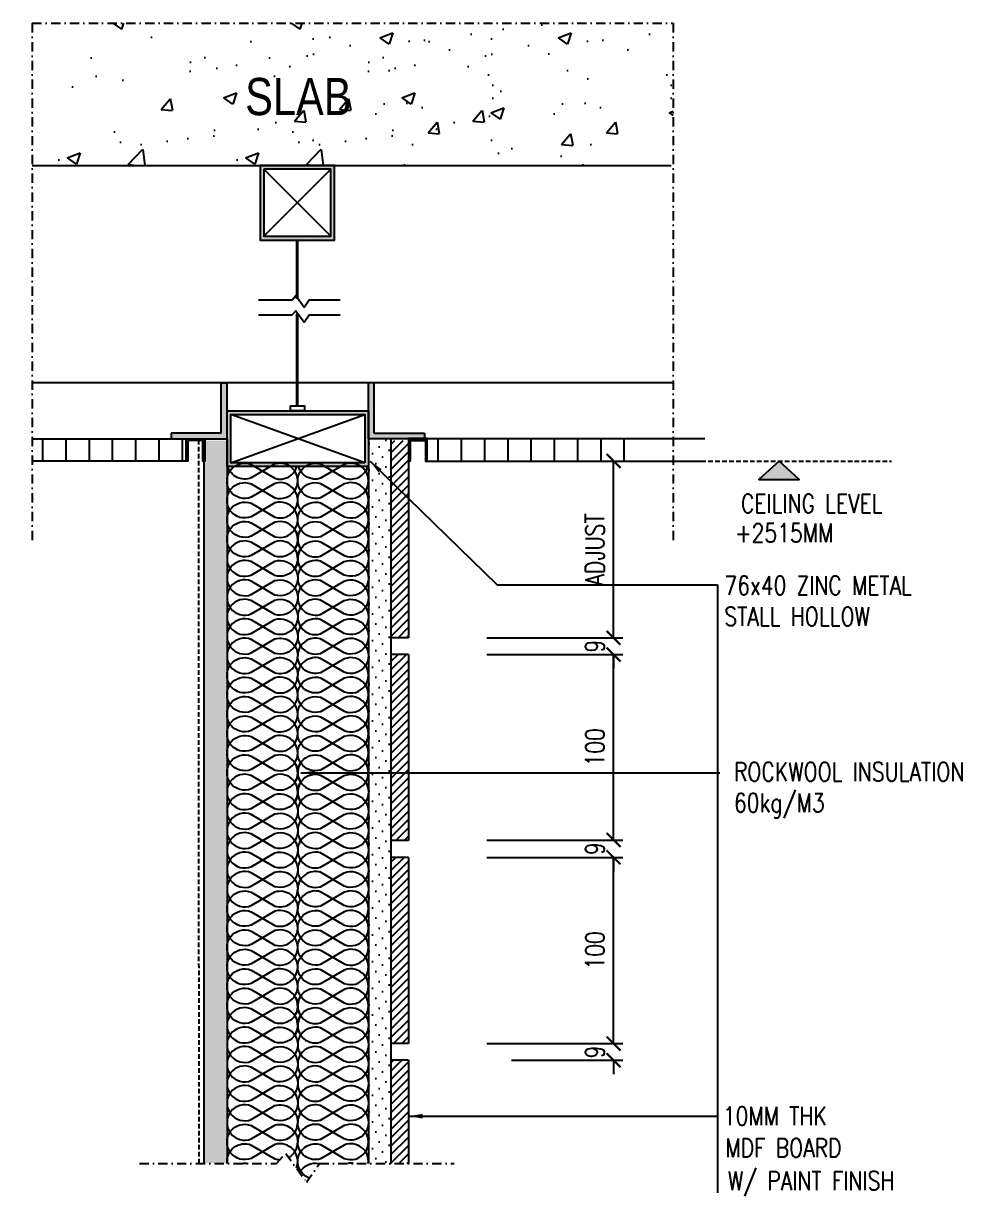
# Model space of a CAD drawing. Header units: millimetres. Extents: x 15742 to 451744, y -68201 to 290383.
# Drawn here: x 16256 to 16761, y 288647 to 289271 of the extents above; entities that cross this region are included whole.
import ezdxf
from ezdxf.enums import TextEntityAlignment as Align

# ---------------------------------------------------------------- set-up
doc = ezdxf.new("R2010")
doc.units = ezdxf.units.MM
doc.header["$LTSCALE"] = 10
doc.header["$MEASUREMENT"] = 0
doc.header["$PDMODE"] = 2
doc.header["$PDSIZE"] = -3
doc.linetypes.add('DASHDOT', pattern=[1, 0.5, -0.25, 0, -0.25])
doc.linetypes.add('HIDDEN', pattern=[0.375, 0.25, -0.125])
doc.layers.get('0').update_dxf_attribs({"linetype": 'CONTINUOUS'})
doc.layers.get('DEFPOINTS').update_dxf_attribs({"linetype": 'CONTINUOUS'})
for name, color, linetype in [('01APP', 1, 'CONTINUOUS'), ('03ABB', 3, 'CONTINUOUS'), ('03AFP', 3, 'CONTINUOUS'), ('03IPP-parttext', 7, 'CONTINUOUS'), ('04APP', 4, 'CONTINUOUS'), ('A-DETL-03', 3, 'CONTINUOUS')]:
    doc.layers.add(name, color=color, linetype=linetype)
doc.styles.add('DIM', font='ROMANS.shx', dxfattribs={"width": 0.8})
doc.styles.add('JDL', font='ARIALUNI.TTF', dxfattribs={"width": 0.8})
doc.dimstyles.new('D-5', dxfattribs={"dimscale": 5, "dimtxt": 2, "dimasz": 1.5, "dimexe": 1, "dimexo": 1, "dimgap": 1, "dimtad": 1, "dimdec": 0, "dimzin": 0, "dimdsep": 46, "dimtxsty": 'DIM', "dimblk": 'ARCHTICK', "dimcen": 0, "dimclrd": 8, "dimclre": 8, "dimclrt": 3, "dimadec": 0, "dimazin": 0, "dimtfac": 0.5, "dimtdec": 0, "dimtix": 1, "dimtofl": 0, "dimtmove": 2, "dimatfit": 3, "dimfxl": 0, "dimtolj": 1, "dimtzin": 0, "dimarcsym": 0})

# ---------------------------------------------------------------- blocks, each defined once
blk = doc.blocks.new('_ARCHTICK')
at = {"color": 0, "linetype": 'ByBlock', "const_width": 0.15}
blk.add_lwpolyline([(-0.5, -0.5), (0.5, 0.5)], dxfattribs=at)
blk = doc.blocks.new('HOLLOW')
at = {"layer": '03AFP'}
h = blk.add_hatch(color=1, dxfattribs=at)
h.paths.add_polyline_path([(0, 40), (0, 0), (40, 0), (40, 40)])
h.paths.add_polyline_path([(38, 38), (38, 2), (2, 2), (2, 38)], flags=16)
for points in [[(0, 40), (0, 0), (40, 0), (40, 40)], [(2, 38), (2, 2), (38, 2), (38, 38)]]:
    blk.add_lwpolyline(points, close=True, dxfattribs=at)
blk = doc.blocks.new('*D43')
at = {"color": 8, "lineweight": -2}
for p, q in [((16505.69, 288823.03), (16578.71, 288823.03)), ((16573.71, 288723.03), (16573.71, 288823.03)), ((16505.69, 288723.03), (16578.71, 288723.03))]:
    blk.add_line(p, q, dxfattribs=at)
at = {"layer": 'DEFPOINTS', "color": 0}
for p in [(16500.69, 288823.03), (16573.71, 288823.03), (16500.69, 288723.03)]:
    blk.add_point(p, dxfattribs=at)
at = {"color": 8, "lineweight": -2, "xscale": 7.5, "yscale": 7.5, "zscale": 7.5}
for p, rotation in [((16573.71, 288823.03), 90), ((16573.71, 288723.03), 270)]:
    blk.add_blockref('_ARCHTICK', p, dxfattribs=dict(at, rotation=rotation))
at = {"color": 3, "insert": (16563.71, 288773.03), "char_height": 10, "attachment_point": 5, "rotation": 90, "style": 'DIM'}
blk.add_mtext('\\A1;100', dxfattribs=at)
blk = doc.blocks.new('*D44')
at = {"color": 8, "lineweight": -2}
for p, q in [((16573.71, 288723.03), (16573.71, 288730.53)), ((16518.81, 288723.03), (16578.71, 288723.03)), ((16518.81, 288714.03), (16578.71, 288714.03)), ((16573.71, 288714.03), (16573.71, 288706.53))]:
    blk.add_line(p, q, dxfattribs=at)
at = {"layer": 'DEFPOINTS', "color": 0}
for p in [(16513.81, 288723.03), (16573.71, 288723.03), (16513.81, 288714.03)]:
    blk.add_point(p, dxfattribs=at)
at = {"color": 8, "lineweight": -2, "xscale": 7.5, "yscale": 7.5, "zscale": 7.5}
for p, rotation in [((16573.71, 288723.03), 270), ((16573.71, 288714.03), 90)]:
    blk.add_blockref('_ARCHTICK', p, dxfattribs=dict(at, rotation=rotation))
at = {"color": 3, "insert": (16563.71, 288718.53), "char_height": 10, "attachment_point": 5, "rotation": 90, "style": 'DIM'}
blk.add_mtext('\\A1;9', dxfattribs=at)
blk = doc.blocks.new('*D45')
at = {"color": 8, "lineweight": -2}
for p, q in [((16505.69, 289036.03), (16578.71, 289036.03)), ((16573.71, 288941.03), (16573.71, 289036.03)), ((16505.69, 288941.03), (16578.71, 288941.03))]:
    blk.add_line(p, q, dxfattribs=at)
at = {"layer": 'DEFPOINTS', "color": 0}
for p in [(16500.69, 289036.03), (16573.71, 289036.03), (16500.69, 288941.03)]:
    blk.add_point(p, dxfattribs=at)
at = {"color": 8, "lineweight": -2, "xscale": 7.5, "yscale": 7.5, "zscale": 7.5}
for p, rotation in [((16573.71, 289036.03), 90), ((16573.71, 288941.03), 270)]:
    blk.add_blockref('_ARCHTICK', p, dxfattribs=dict(at, rotation=rotation))
at = {"color": 3, "insert": (16563.71, 288988.53), "char_height": 10, "attachment_point": 5, "rotation": 90, "style": 'DIM'}
blk.add_mtext('\\A1;ADJUST', dxfattribs=at)
blk = doc.blocks.new('*D46')
at = {"color": 8, "lineweight": -2}
for p, q in [((16505.69, 288932.03), (16578.71, 288932.03)), ((16573.71, 288832.37), (16573.71, 288932.03)), ((16505.69, 288832.37), (16578.71, 288832.37))]:
    blk.add_line(p, q, dxfattribs=at)
at = {"layer": 'DEFPOINTS', "color": 0}
for p in [(16500.69, 288932.03), (16573.71, 288932.03), (16500.69, 288832.37)]:
    blk.add_point(p, dxfattribs=at)
at = {"color": 8, "lineweight": -2, "xscale": 7.5, "yscale": 7.5, "zscale": 7.5}
for p, rotation in [((16573.71, 288932.03), 90), ((16573.71, 288832.37), 270)]:
    blk.add_blockref('_ARCHTICK', p, dxfattribs=dict(at, rotation=rotation))
at = {"color": 3, "insert": (16563.71, 288882.2), "char_height": 10, "attachment_point": 5, "rotation": 90, "style": 'DIM'}
blk.add_mtext('\\A1;100', dxfattribs=at)
blk = doc.blocks.new('*D47')
at = {"color": 8, "lineweight": -2}
for p, q in [((16573.71, 288941.03), (16573.71, 288948.53)), ((16518.81, 288941.03), (16578.71, 288941.03)), ((16518.81, 288932.03), (16578.71, 288932.03)), ((16573.71, 288932.03), (16573.71, 288924.53))]:
    blk.add_line(p, q, dxfattribs=at)
at = {"layer": 'DEFPOINTS', "color": 0}
for p in [(16513.81, 288941.03), (16573.71, 288941.03), (16513.81, 288932.03)]:
    blk.add_point(p, dxfattribs=at)
at = {"color": 8, "lineweight": -2, "xscale": 7.5, "yscale": 7.5, "zscale": 7.5}
for p, rotation in [((16573.71, 288941.03), 270), ((16573.71, 288932.03), 90)]:
    blk.add_blockref('_ARCHTICK', p, dxfattribs=dict(at, rotation=rotation))
at = {"color": 3, "insert": (16563.71, 288936.53), "char_height": 10, "attachment_point": 5, "rotation": 90, "style": 'DIM'}
blk.add_mtext('\\A1;9', dxfattribs=at)
blk = doc.blocks.new('*D48')
at = {"color": 8, "lineweight": -2}
for p, q in [((16573.71, 288832.37), (16573.71, 288839.87)), ((16535.39, 288832.37), (16578.71, 288832.37)), ((16535.39, 288823.03), (16578.71, 288823.03)), ((16573.71, 288823.03), (16573.71, 288815.53))]:
    blk.add_line(p, q, dxfattribs=at)
at = {"layer": 'DEFPOINTS', "color": 0}
for p in [(16530.39, 288832.37), (16530.39, 288823.03), (16573.71, 288823.03)]:
    blk.add_point(p, dxfattribs=at)
at = {"color": 8, "lineweight": -2, "xscale": 7.5, "yscale": 7.5, "zscale": 7.5}
for p, rotation in [((16573.71, 288832.37), 270), ((16573.71, 288823.03), 90)]:
    blk.add_blockref('_ARCHTICK', p, dxfattribs=dict(at, rotation=rotation))
at = {"color": 3, "insert": (16563.71, 288827.7), "char_height": 10, "attachment_point": 5, "rotation": 90, "style": 'DIM'}
blk.add_mtext('\\A1;9', dxfattribs=at)

msp = doc.modelspace()

# ---------------------------------------------------------------- hatches: boundary and pattern name
for points in [[(16365.9761, 289078.0323), (16362.8618, 289078.0323), (16362.8618, 289050.9548), (16335.8618, 289050.9548), (16335.8618, 289048.0042), (16343.982, 289048.0042), (16343.982, 289048.0187), (16343.9825, 289048.0187), (16353.9825, 289048.0187), (16365.9761, 289048.0042)], [(16453.9698, 289048.0042), (16453.9698, 289048.0187), (16463.9702, 289048.0187), (16472.0904, 289048.0042), (16472.0904, 289050.9548), (16445.0904, 289050.9548), (16445.0904, 289078.0323), (16441.9761, 289078.0323), (16441.9761, 289048.0042)], [(16344.982, 289047.0187), (16344.9816, 289036.0046), (16343.982, 289036.0046), (16343.982, 289048.0187), (16353.982, 289048.0187), (16353.9816, 289036.0227), (16352.9816, 289036.0227), (16352.982, 289047.0187)], [(16344.9824, 289047.0187), (16344.982, 289036.0046), (16343.9825, 289036.0046), (16343.9825, 289048.0187), (16353.9825, 289048.0187), (16353.982, 289036.0227), (16352.982, 289036.0227), (16352.9824, 289047.0187)], [(16472.569, 289047.0467), (16472.5693, 289036.0326), (16473.5689, 289036.0326), (16473.5689, 289048.0467), (16463.5689, 289048.0467), (16463.5693, 289036.0507), (16464.5693, 289036.0507), (16464.569, 289047.0467)], [(16472.5694, 289047.0467), (16472.5697, 289036.0326), (16473.5693, 289036.0326), (16473.5693, 289048.0467), (16463.5693, 289048.0467), (16463.5697, 289036.0507), (16464.5697, 289036.0507), (16464.5694, 289047.0467)], [(16662.6532, 289036.0322), (16662.6531, 289036.0322), (16651.8279, 289026.1697), (16673.4785, 289026.1697)]]:
    msp.add_hatch(color=253).paths.add_polyline_path(points)
h = msp.add_hatch(color=1)
h.paths.add_polyline_path([(16439.9761, 289035.0043), (16367.9761, 289035.0043), (16367.9761, 289061.0043), (16439.9761, 289061.0043)], flags=16)
h.paths.add_polyline_path([(16441.9761, 289033.0043), (16365.9761, 289033.0043), (16365.9761, 289063.0043), (16441.9761, 289063.0043)])
h = msp.add_hatch()
h.set_pattern_fill('DOTS', color=256, scale=3.2, angle=45, style=0)
h.set_pattern_definition([(45, (-4740.326, 2270.012), (-1.79605122, 5.38815367), [0, -5.08])])
h.paths.add_polyline_path([(16353.6811, 288658.5826), (16365.9433, 288658.5826), (16365.9433, 289047.0187), (16353.6811, 289047.0187)])
h.paths.add_polyline_path([(16353.6811, 288480.5458), (16365.9433, 288480.5458), (16365.9433, 288639.2874), (16353.6811, 288639.2874)])
h.paths.add_polyline_path([(16365.9433, 288461.2506), (16353.6811, 288461.2506), (16353.6811, 288223.2704), (16365.9433, 288223.2704)])
h = msp.add_hatch()
h.set_pattern_fill('DOTS', color=256, scale=3.2, angle=45, style=0)
h.set_pattern_definition([(45, (-4704.326, 2270.012), (-1.79605122, 5.38815367), [0, -5.08])])
h.paths.add_polyline_path([(16453.9653, 288639.2874), (16441.7032, 288639.2874), (16441.7032, 288550.2704), (16453.9653, 288550.2704)])
h.paths.add_polyline_path([(16441.7032, 288658.5826), (16453.9653, 288658.5826), (16453.9653, 289048.0322), (16441.7032, 289048.0322)])
h = msp.add_hatch()
h.set_pattern_fill('ANSI31', color=253, style=0)
h.set_pattern_definition([(45, (-8134.0253, 1721.4974), (-2.24506403, 2.24506403), [])])
h.paths.add_polyline_path([(16453.9069, 288550.2704), (16463.5697, 288550.2704), (16463.5697, 288639.2874), (16453.9073, 288639.2874)])
h.paths.add_polyline_path([(16453.9078, 288658.5826), (16463.5697, 288658.5826), (16463.5697, 288714.0326), (16453.9761, 288714.0326), (16453.9761, 288723.0326), (16463.5697, 288723.0326), (16463.5697, 288823.0326), (16453.9761, 288823.0326), (16453.9761, 288832.0326), (16463.5697, 288832.0326), (16463.5697, 288932.0326), (16453.9761, 288932.0326), (16453.9761, 288941.0326), (16463.5697, 288941.0326), (16463.5697, 289047.0467), (16453.9109, 289047.0467)])
at = {"layer": '03AFP'}
h = msp.add_hatch(dxfattribs=at)
h.set_pattern_fill('_U', color=256, scale=12.5, angle=90, style=0, pattern_type=0)
h.set_pattern_definition([(90, (-133.023, -1139.421), (-12.5, 8e-16), [])])
h.paths.add_polyline_path([(16353.4087, 289036.0322), (16353.4063, 289048.0322), (16256.452, 289048.0322), (16256.452, 289047.2008), (16258.6122, 289045.2377), (16256.452, 289043.6889), (16256.452, 289036.0322)])
h.paths.add_polyline_path([(16473.5689, 289048.0322), (16473.5689, 289036.0322), (16586.2191, 289036.0322), (16586.2191, 289048.0322)])
at = {"layer": '04APP'}
h = msp.add_hatch(dxfattribs=at)
h.set_pattern_fill('AR-CONC', color=3, style=0)
h.set_pattern_definition([(50, (-112.03, -1139.42), (71.726018, -6.275213), [7.5, -82.5]), (355, (-112.03, -1139.42), (-13.875133, 75.219213), [6, -66]), (100.4514, (-106.055, -1139.944), (57.850938, 68.943954), [6.374019, -70.114211]), (46.1842, (-112.03, -1119.42), (106.724105, -16.551901), [11.25, -123.75]), (96.6356, (-103.14, -1120.8), (93.46627, 97.411787), [9.56103, -105.1713]), (351.1842, (-112.03, -1119.42), (93.466195, 97.41186), [9, -99]), (21, (-102.03, -1124.42), (59.690705, -40.261889), [7.5, -82.5]), (326, (-102.03, -1124.42), (24.331533, 72.515005), [6, -66]), (71.4514, (-97.06, -1127.777), (84.022263, 32.25305), [6.374019, -70.114211]), (37.5, (-112.033, -1139.421), (1.2159855, 33.2893854), [0, -65.2, 0, -67, 0, -66.25]), (7.5, (-112.033, -1139.42), (26.3069537, 39.441171), [0, -38.2, 0, -63.7, 0, -25.25]), (327.5, (-134.333, -1139.421), (53.3822436, -2.2554872), [0, -25, 0, -78, 0, -103.5]), (317.5, (-144.333, -1139.42), (58.318617, 10.010498), [0, -32.5, 0, -51.8, 0, -73.5])])
h.paths.add_polyline_path([(16563.5191, 289271.266), (16272.7919, 289271.266), (16272.7919, 289194.7822), (16563.5191, 289194.7822)])
h = msp.add_hatch(dxfattribs=at)
h.set_pattern_fill('AR-CONC', color=3, style=0)
h.set_pattern_definition([(50, (-16.193, -1139.42), (71.726018, -6.275213), [7.5, -82.5]), (355, (-16.19, -1139.42), (-13.875133, 75.219213), [6, -66]), (100.4514, (-10.216, -1139.944), (57.850938, 68.943954), [6.374019, -70.114211]), (46.1842, (-16.19, -1119.42), (106.724105, -16.551901), [11.25, -123.75]), (96.6356, (-7.3, -1120.8), (93.46627, 97.411787), [9.56103, -105.1713]), (351.1842, (-16.19, -1119.42), (93.466195, 97.41186), [9, -99]), (21, (-6.193, -1124.42), (59.690705, -40.261889), [7.5, -82.5]), (326, (-6.19, -1124.42), (24.331533, 72.515005), [6, -66]), (71.4514, (-1.22, -1127.777), (84.022263, 32.25305), [6.374019, -70.114211]), (37.5, (-16.193, -1139.421), (1.2159855, 33.2893854), [0, -65.2, 0, -67, 0, -66.25]), (7.5, (-16.193, -1139.42), (26.3069537, 39.441171), [0, -38.2, 0, -63.7, 0, -25.25]), (327.5, (-38.493, -1139.421), (53.3822436, -2.2554872), [0, -25, 0, -78, 0, -103.5]), (317.5, (-48.493, -1139.42), (58.318617, 10.010498), [0, -32.5, 0, -51.8, 0, -73.5])])
h.paths.add_polyline_path([(16605.7938, 289194.7822), (16605.7938, 289271.266), (16368.6311, 289271.266), (16368.6311, 289194.7822)])

# ---------------------------------------------------------------- linework, layer by layer
at = {"color": 253}
for p, q in [((16605.2972, 289078.0323), (16261.3297, 289078.0323)), ((16362.8618, 289078.0323), (16365.9761, 289078.0323)), ((16445.0904, 289078.0323), (16441.9761, 289078.0323)), ((16629.6481, 288969.4595), (16629.6481, 288100.969)), ((16463.5697, 288941.0326), (16453.9761, 288941.0326)), ((16463.5697, 288932.0326), (16453.9761, 288932.0326)), ((16463.5697, 288832.0326), (16453.9761, 288832.0326)), ((16463.5697, 288823.0326), (16453.9761, 288823.0326)), ((16463.5697, 288723.0326), (16453.9761, 288723.0326)), ((16463.5697, 288714.0326), (16453.9761, 288714.0326))]:
    msp.add_line(p, q, dxfattribs=at)
at = {"linetype": 'HIDDEN'}
msp.add_line((16350.9253, 288658.5826), (16350.8703, 289048.0322), dxfattribs=at)
for points in [[(16344.982, 289047.0187), (16344.9816, 289036.0046), (16343.9816, 289036.0046), (16343.982, 289048.0187), (16353.982, 289048.0187), (16353.9816, 289036.0227), (16352.9816, 289036.0227), (16352.982, 289047.0187)], [(16344.9824, 289047.0187), (16344.982, 289036.0046), (16343.982, 289036.0046), (16343.9825, 289048.0187), (16353.9825, 289048.0187), (16353.982, 289036.0227), (16352.982, 289036.0227), (16352.9824, 289047.0187)], [(16472.569, 289047.0467), (16472.5693, 289036.0326), (16473.5693, 289036.0326), (16473.5689, 289048.0467), (16463.5689, 289048.0467), (16463.5693, 289036.0507), (16464.5693, 289036.0507), (16464.569, 289047.0467)], [(16472.5694, 289047.0467), (16472.5697, 289036.0326), (16473.5697, 289036.0326), (16473.5693, 289048.0467), (16463.5693, 289048.0467), (16463.5697, 289036.0507), (16464.5697, 289036.0507), (16464.5694, 289047.0467)], [(16662.6532, 289036.0322), (16651.8279, 289026.1697), (16673.4785, 289026.1697)]]:
    msp.add_lwpolyline(points, close=True)
at = {"layer": '01APP', "color": 1}
for points in [[(16402.8599, 288979.0946, 0.66808698), (16391.7245, 288992.6604), (16378.997, 288985.1939, -1.4743888), (16378.997, 289002.8446), (16391.7245, 288995.3781, 1.34830256), (16391.7245, 289013.558), (16378.997, 289006.0915, -1.4743888), (16378.997, 289023.7422), (16391.7245, 289016.2756, 1.34830256), (16391.7245, 289034.4556), (16378.997, 289026.989, -0.43740044), (16366.4101, 289033.0043, -0.43740044)], [(16402.8599, 288989.5434, 0.66808698), (16391.7245, 289003.1092), (16378.997, 288995.6427, -1.4743888), (16378.997, 289013.2934), (16391.7245, 289005.8269, 1.34830256), (16391.7245, 289024.0068), (16378.997, 289016.5402, -1.4743888), (16378.997, 289034.191), (16391.7245, 289026.7244, 0.41250525), (16403.5553, 289033.0043, 0.41250525)], [(16405.1011, 288979.0946, -0.66808698), (16416.2365, 288992.6604), (16428.9641, 288985.1939, 1.4743888), (16428.9641, 289002.8446), (16416.2365, 288995.3781, -1.34830256), (16416.2365, 289013.558), (16428.9641, 289006.0915, 1.4743888), (16428.9641, 289023.7422), (16416.2365, 289016.2756, -1.34830256), (16416.2365, 289034.4556), (16428.9641, 289026.989, 0.43740044), (16441.5509, 289033.0043, 0.43740044)], [(16405.1011, 288989.5434, -0.66808698), (16416.2365, 289003.1092), (16428.9641, 288995.6427, 1.4743888), (16428.9641, 289013.2934), (16416.2365, 289005.8269, -1.34830256), (16416.2365, 289024.0068), (16428.9641, 289016.5402, 1.4743888), (16428.9641, 289034.191), (16416.2365, 289026.7244, -0.41250525), (16404.4057, 289033.0043, -0.41250525)], [(16402.8599, 288998.4951, -0.66808698), (16391.7245, 288984.9293), (16378.997, 288992.3958, 1.4743888), (16378.997, 288974.7451), (16391.7245, 288982.2116, -1.34830256), (16391.7245, 288964.0317), (16378.997, 288971.4983, 1.4743888), (16378.997, 288953.8475), (16391.7245, 288961.3141, -1.34830256), (16391.7245, 288943.1342), (16378.997, 288950.6007, 1.4743888), (16378.997, 288932.95), (16391.7245, 288940.4165, -0.50516197), (16403.9804, 288931.2716)], [(16405.1011, 288998.4951, 0.66808698), (16416.2365, 288984.9293), (16428.9641, 288992.3958, -1.4743888), (16428.9641, 288974.7451), (16416.2365, 288982.2116, 1.34830256), (16416.2365, 288964.0317), (16428.9641, 288971.4983, -1.4743888), (16428.9641, 288953.8475), (16416.2365, 288961.3141, 1.34830256), (16416.2365, 288943.1342), (16428.9641, 288950.6007, -1.4743888), (16428.9641, 288932.95), (16416.2365, 288940.4165, 0.50516197), (16403.9807, 288931.2716)], [(16402.8599, 288988.0463, -0.66808698), (16391.7245, 288974.4805), (16378.997, 288981.947, 1.4743888), (16378.997, 288964.2963), (16391.7245, 288971.7629, -1.34830256), (16391.7245, 288953.5829), (16378.997, 288961.0495, 1.4743888), (16378.997, 288943.3987), (16391.7245, 288950.8653, -1.34830256), (16391.7245, 288932.6854), (16378.997, 288940.1519, 1.4743888), (16378.997, 288922.5012), (16391.7245, 288929.9677, -0.50516197), (16403.9804, 288920.8228)], [(16405.1011, 288988.0463, 0.66808698), (16416.2365, 288974.4805), (16428.9641, 288981.947, -1.4743888), (16428.9641, 288964.2963), (16416.2365, 288971.7629, 1.34830256), (16416.2365, 288953.5829), (16428.9641, 288961.0495, -1.4743888), (16428.9641, 288943.3987), (16416.2365, 288950.8653, 1.34830256), (16416.2365, 288932.6854), (16428.9641, 288940.1519, -1.4743888), (16428.9641, 288922.5012), (16416.2365, 288929.9677, 0.50516197), (16403.9807, 288920.8228)], [(16402.8599, 288864.158, 0.66808698), (16391.7245, 288877.7238), (16378.997, 288870.2573, -1.4743888), (16378.997, 288887.908), (16391.7245, 288880.4414, 1.34830256), (16391.7245, 288898.6214), (16378.997, 288891.1548, -1.4743888), (16378.997, 288908.8055), (16391.7245, 288901.339, 1.34830256), (16391.7245, 288919.5189), (16378.997, 288912.0524, -1.4743888), (16378.997, 288929.7031), (16391.7245, 288922.2366, 0.50516197), (16403.9804, 288931.3815)], [(16405.1011, 288864.158, -0.66808698), (16416.2365, 288877.7238), (16428.9641, 288870.2573, 1.4743888), (16428.9641, 288887.908), (16416.2365, 288880.4414, -1.34830256), (16416.2365, 288898.6214), (16428.9641, 288891.1548, 1.4743888), (16428.9641, 288908.8055), (16416.2365, 288901.339, -1.34830256), (16416.2365, 288919.5189), (16428.9641, 288912.0524, 1.4743888), (16428.9641, 288929.7031), (16416.2365, 288922.2366, -0.50516197), (16403.9807, 288931.3815)], [(16402.8599, 288853.7092, 0.66808698), (16391.7245, 288867.275), (16378.997, 288859.8085, -1.4743888), (16378.997, 288877.4592), (16391.7245, 288869.9927, 1.34830256), (16391.7245, 288888.1726), (16378.997, 288880.706, -1.4743888), (16378.997, 288898.3568), (16391.7245, 288890.8902, 1.34830256), (16391.7245, 288909.0701), (16378.997, 288901.6036, -1.4743888), (16378.997, 288919.2543), (16391.7245, 288911.7878, 0.50516197), (16403.9804, 288920.9327)], [(16405.1011, 288853.7092, -0.66808698), (16416.2365, 288867.275), (16428.9641, 288859.8085, 1.4743888), (16428.9641, 288877.4592), (16416.2365, 288869.9927, -1.34830256), (16416.2365, 288888.1726), (16428.9641, 288880.706, 1.4743888), (16428.9641, 288898.3568), (16416.2365, 288890.8902, -1.34830256), (16416.2365, 288909.0701), (16428.9641, 288901.6036, 1.4743888), (16428.9641, 288919.2543), (16416.2365, 288911.7878, -0.50516197), (16403.9807, 288920.9327)], [(16402.8599, 288873.1097, -0.66808698), (16391.7245, 288859.5439), (16378.997, 288867.0104, 1.4743888), (16378.997, 288849.3597), (16391.7245, 288856.8262, -1.34830256), (16391.7245, 288838.6463), (16378.997, 288846.1128, 1.4743888), (16378.997, 288828.4621), (16391.7245, 288835.9287, -1.34830256), (16391.7245, 288817.7487), (16378.997, 288825.2153, 1.4743888), (16378.997, 288807.5645), (16391.7245, 288815.0311, -0.50516197), (16403.9804, 288805.8862)], [(16405.1011, 288873.1097, 0.66808698), (16416.2365, 288859.5439), (16428.9641, 288867.0104, -1.4743888), (16428.9641, 288849.3597), (16416.2365, 288856.8262, 1.34830256), (16416.2365, 288838.6463), (16428.9641, 288846.1128, -1.4743888), (16428.9641, 288828.4621), (16416.2365, 288835.9287, 1.34830256), (16416.2365, 288817.7487), (16428.9641, 288825.2153, -1.4743888), (16428.9641, 288807.5645), (16416.2365, 288815.0311, 0.50516197), (16403.9807, 288805.8862)], [(16402.8599, 288862.6609, -0.66808698), (16391.7245, 288849.0951), (16378.997, 288856.5616, 1.4743888), (16378.997, 288838.9109), (16391.7245, 288846.3774, -1.34830256), (16391.7245, 288828.1975), (16378.997, 288835.6641, 1.4743888), (16378.997, 288818.0133), (16391.7245, 288825.4799, -1.34830256), (16391.7245, 288807.3), (16378.997, 288814.7665, 1.4743888), (16378.997, 288797.1158), (16391.7245, 288804.5823, -0.50516197), (16403.9804, 288795.4374)], [(16405.1011, 288862.6609, 0.66808698), (16416.2365, 288849.0951), (16428.9641, 288856.5616, -1.4743888), (16428.9641, 288838.9109), (16416.2365, 288846.3774, 1.34830256), (16416.2365, 288828.1975), (16428.9641, 288835.6641, -1.4743888), (16428.9641, 288818.0133), (16416.2365, 288825.4799, 1.34830256), (16416.2365, 288807.3), (16428.9641, 288814.7665, -1.4743888), (16428.9641, 288797.1158), (16416.2365, 288804.5823, 0.50516197), (16403.9807, 288795.4374)], [(16402.8599, 288738.7725, 0.66808698), (16391.7245, 288752.3384), (16378.997, 288744.8718, -1.4743888), (16378.997, 288762.5226), (16391.7245, 288755.056, 1.34830256), (16391.7245, 288773.2359), (16378.997, 288765.7694, -1.4743888), (16378.997, 288783.4201), (16391.7245, 288775.9536, 1.34830256), (16391.7245, 288794.1335), (16378.997, 288786.667, -1.4743888), (16378.997, 288804.3177), (16391.7245, 288796.8512, 0.50516197), (16403.9804, 288805.9961)], [(16405.1011, 288738.7725, -0.66808698), (16416.2365, 288752.3384), (16428.9641, 288744.8718, 1.4743888), (16428.9641, 288762.5226), (16416.2365, 288755.056, -1.34830256), (16416.2365, 288773.2359), (16428.9641, 288765.7694, 1.4743888), (16428.9641, 288783.4201), (16416.2365, 288775.9536, -1.34830256), (16416.2365, 288794.1335), (16428.9641, 288786.667, 1.4743888), (16428.9641, 288804.3177), (16416.2365, 288796.8512, -0.50516197), (16403.9807, 288805.9961)], [(16402.8599, 288728.3238, 0.66808698), (16391.7245, 288741.8896), (16378.997, 288734.4231, -1.4743888), (16378.997, 288752.0738), (16391.7245, 288744.6072, 1.34830256), (16391.7245, 288762.7872), (16378.997, 288755.3206, -1.4743888), (16378.997, 288772.9713), (16391.7245, 288765.5048, 1.34830256), (16391.7245, 288783.6847), (16378.997, 288776.2182, -1.4743888), (16378.997, 288793.8689), (16391.7245, 288786.4024, 0.50516197), (16403.9804, 288795.5473)], [(16405.1011, 288728.3238, -0.66808698), (16416.2365, 288741.8896), (16428.9641, 288734.4231, 1.4743888), (16428.9641, 288752.0738), (16416.2365, 288744.6072, -1.34830256), (16416.2365, 288762.7872), (16428.9641, 288755.3206, 1.4743888), (16428.9641, 288772.9713), (16416.2365, 288765.5048, -1.34830256), (16416.2365, 288783.6847), (16428.9641, 288776.2182, 1.4743888), (16428.9641, 288793.8689), (16416.2365, 288786.4024, -0.50516197), (16403.9807, 288795.5473)], [(16402.8599, 288747.7243, -0.66808698), (16391.7245, 288734.1585), (16378.997, 288741.625, 1.4743888), (16378.997, 288723.9743), (16391.7245, 288731.4408, -1.34830256), (16391.7245, 288713.2609), (16378.997, 288720.7274, 1.4743888), (16378.997, 288703.0767), (16391.7245, 288710.5432, -1.34830256), (16391.7245, 288692.3633), (16378.997, 288699.8299, 1.4743888), (16378.997, 288682.1791), (16391.7245, 288689.6457, -0.50516197), (16403.9804, 288680.5008)], [(16405.1011, 288747.7243, 0.66808698), (16416.2365, 288734.1585), (16428.9641, 288741.625, -1.4743888), (16428.9641, 288723.9743), (16416.2365, 288731.4408, 1.34830256), (16416.2365, 288713.2609), (16428.9641, 288720.7274, -1.4743888), (16428.9641, 288703.0767), (16416.2365, 288710.5432, 1.34830256), (16416.2365, 288692.3633), (16428.9641, 288699.8299, -1.4743888), (16428.9641, 288682.1791), (16416.2365, 288689.6457, 0.50516197), (16403.9807, 288680.5008)], [(16402.8599, 288737.2755, -0.66808698), (16391.7245, 288723.7097), (16378.997, 288731.1762, 1.4743888), (16378.997, 288713.5255), (16391.7245, 288720.992, -1.34830256), (16391.7245, 288702.8121), (16378.997, 288710.2786, 1.4743888), (16378.997, 288692.6279), (16391.7245, 288700.0944, -1.34830256), (16391.7245, 288681.9145), (16378.997, 288689.3811, 1.4743888), (16378.997, 288671.7303), (16391.7245, 288679.1969, -0.50516197), (16403.9804, 288670.052)], [(16405.1011, 288737.2755, 0.66808698), (16416.2365, 288723.7097), (16428.9641, 288731.1762, -1.4743888), (16428.9641, 288713.5255), (16416.2365, 288720.992, 1.34830256), (16416.2365, 288702.8121), (16428.9641, 288710.2786, -1.4743888), (16428.9641, 288692.6279), (16416.2365, 288700.0944, 1.34830256), (16416.2365, 288681.9145), (16428.9641, 288689.3811, -1.4743888), (16428.9641, 288671.7303), (16416.2365, 288679.1969, 0.50516197), (16403.9807, 288670.052)], [(16403.2525, 288656.0111, 0.63371246), (16391.7245, 288668.7481), (16378.997, 288661.2816, -1.4743888), (16378.997, 288678.9323), (16391.7245, 288671.4657, 0.50516197), (16403.9804, 288680.6106)], [(16410.2003, 288650.7432, -0.97142791), (16416.2365, 288668.7481), (16428.9641, 288661.2816, 1.4743888), (16428.9641, 288678.9323), (16416.2365, 288671.4657, -0.50516197), (16403.9807, 288680.6106)], [(16399.0983, 288661.8054, 0.27381295), (16403.9804, 288670.1619)], [(16441.915, 288658.5826, 0.56696955), (16428.9641, 288668.4835), (16416.2365, 288661.017, -0.50516197), (16403.9807, 288670.1619)], [(16366.046, 288658.5826, -0.56696955), (16378.997, 288668.4835), (16391.7245, 288661.017, 0.07344392), (16394.4698, 288660.608, 0.07344392)], [(16373.9438, 288658.5826, -0.08160634), (16377.0239, 288658.5826, -0.08160634)], [(16405.0247, 288653.5391, -0.34167893), (16415.5474, 288658.4804)], [(16434.0173, 288658.5826, 0.08160634), (16430.9371, 288658.5826)]]:
    msp.add_lwpolyline(points, format="xyb", dxfattribs=at)
at = {"layer": '03ABB', "color": 4, "linetype": 'DASHDOT'}
for p, q in [((16261.3297, 289271.266), (16261.3297, 288991.1724)), ((16261.3297, 289271.266), (16605.7938, 289271.266)), ((16605.7938, 289271.266), (16605.7938, 288991.1724))]:
    msp.add_line(p, q, dxfattribs=at)
at = {"layer": '03ABB', "color": 3}
msp.add_line((16261.3297, 289194.7822), (16604.6276, 289194.7822), dxfattribs=at)
at = {"layer": '03ABB'}
for p, q in [((16408.3018, 289157.7822), (16408.3018, 289157.7327)), ((16403.5732, 289123.1717), (16403.5732, 289154.7821)), ((16404.0732, 289123.1717), (16404.0732, 289154.7821)), ((16403.5732, 289065.755), (16403.5732, 289115.1717)), ((16404.0732, 289065.755), (16404.0732, 289115.1717))]:
    msp.add_line(p, q, dxfattribs=at)
at = {"layer": '03ABB', "color": 5}
for points in [[(16382.819, 289122.7295), (16400.959, 289122.7295), (16402.9221, 289124.8898), (16407.3649, 289118.6929), (16410.1546, 289122.7295), (16426.7398, 289122.7295)], [(16382.819, 289114.6399), (16400.959, 289114.6399), (16402.9221, 289116.8002), (16407.3649, 289110.6033), (16410.1546, 289114.6399), (16426.7398, 289114.6399)]]:
    msp.add_lwpolyline(points, dxfattribs=at)
at = {"layer": '03ABB'}
msp.add_lwpolyline([(16407.5732, 289063.0043), (16400.0732, 289063.0043), (16400.0732, 289065.755), (16407.5732, 289065.755)], close=True, dxfattribs=at)
for points in [[(16261.3297, 289048.0042), (16353.9678, 289048.0042)], [(16622.7805, 289048.0322), (16453.9678, 289048.0322)], [(16344.982, 289036.0042), (16261.3297, 289036.0042)], [(16463.5693, 289036.0322), (16463.6373, 289036.0322)], [(16473.5689, 289036.0275), (16622.7805, 289036.0322)]]:
    msp.add_lwpolyline(points, dxfattribs=at)
at = {"layer": '03ABB', "color": 5, "linetype": 'DASHDOT'}
msp.add_lwpolyline([(16318.8993, 288658.5826), (16392.6292, 288658.5826), (16397.5369, 288663.9832), (16408.6439, 288648.491), (16415.618, 288658.5826), (16488.0374, 288658.5826)], dxfattribs=at)
at = {"layer": '03AFP', "color": 1}
for p, q in [((16439.9761, 289035.0043), (16367.9761, 289061.0043)), ((16367.9761, 289035.0043), (16439.9761, 289061.0043))]:
    msp.add_line(p, q, dxfattribs=at)
at = {"layer": '03AFP'}
for p, q in [((16353.7745, 288658.5826), (16353.637, 289048.0322)), ((16365.9761, 289048.0322), (16365.9761, 288658.5826)), ((16441.9761, 289048.0322), (16441.9761, 288658.5826)), ((16453.9761, 289048.0322), (16453.9761, 288658.5826)), ((16463.5697, 289048.0339), (16463.5697, 288941.0326)), ((16463.5697, 288932.0326), (16463.5697, 288832.0326)), ((16463.5697, 288823.0326), (16463.5697, 288723.0326)), ((16463.5697, 288714.0326), (16463.5697, 288658.5826))]:
    msp.add_line(p, q, dxfattribs=at)
at = {"layer": '03AFP', "color": 1, "linetype": 'HIDDEN'}
msp.add_line((16605.7938, 289036.0322), (16723.1757, 289036.0322), dxfattribs=at)
at = {"layer": '03IPP-parttext', "color": 4}
for p, q in [((16362.8618, 289050.9548), (16362.8618, 289078.0323)), ((16445.0904, 289050.9548), (16445.0904, 289078.0323)), ((16362.8618, 289050.9548), (16335.8618, 289050.9548)), ((16445.0904, 289050.9548), (16472.0904, 289050.9548))]:
    msp.add_line(p, q, dxfattribs=at)
for points in [[(16335.8618, 289050.9548), (16335.8618, 289048.0042), (16365.9761, 289048.0042), (16365.9761, 289078.0043)], [(16472.0904, 289050.9548), (16472.0904, 289048.0042), (16441.9761, 289048.0042), (16441.9761, 289078.0043)]]:
    msp.add_lwpolyline(points, dxfattribs=at)
at = {"layer": '03IPP-parttext'}
for points in [[(16441.9761, 289033.0043), (16365.9761, 289033.0043), (16365.9761, 289063.0043), (16441.9761, 289063.0043)], [(16439.9761, 289035.0043), (16367.9761, 289035.0043), (16367.9761, 289061.0043), (16439.9761, 289061.0043)]]:
    msp.add_lwpolyline(points, close=True, dxfattribs=at)
at = {"layer": 'A-DETL-03', "color": 1}
for p, q in [((16421.8232, 289192.7821), (16385.8232, 289156.7821)), ((16385.8232, 289192.7821), (16421.8232, 289156.7821))]:
    msp.add_line(p, q, dxfattribs=at)

# ---------------------------------------------------------------- block references
at = {"layer": '03AFP'}
msp.add_blockref('HOLLOW', (16383.8232, 289154.7821), dxfattribs=at)

# ---------------------------------------------------------------- texts
at = {"layer": '03AFP', "width": 0.8}
for s, height, style, p in [('SLAB', 20, 'JDL', (16375.7235, 289221.8904)), ('10MM THK', 10, 'DIM', (16632.4474, 288679.0625)), ('MDF BOARD', 10, 'DIM', (16633.7859, 288661.9633)), ('W/ PAINT FINISH', 10, 'DIM', (16635.1348, 288644.2962))]:
    msp.add_text(s, height=height, dxfattribs=dict(at, style=style)).set_placement(p)
at = {"layer": '03AFP', "style": 'DIM', "width": 0.8}
for s, p in [('CEILING LEVEL', (16680.2059, 289013.173)), ('+2515MM', (16665.426, 288997.3755))]:
    msp.add_text(s, height=10, dxfattribs=at).set_placement(p, align=Align.MIDDLE)
at = {"layer": '03AFP', "char_height": 10, "attachment_point": 1, "style": 'DIM'}
for s, insert, width in [('76x40 ZINC METAL\\PSTALL HOLLOW', (16633.2809, 288974.1879), 157.714286), ('ROCKWOOL INSULATION\\P60kg/M3', (16638.4493, 288874.0789), 146.631373)]:
    msp.add_mtext(s, dxfattribs=dict(at, insert=insert, width=width))

# ---------------------------------------------------------------- dimensions: what is measured, and where the dimension line sits
at = {"color": 253}
dim = msp.add_linear_dim(base=(16573.7099, 289036.0326), p1=(16500.6883, 288941.0326), p2=(16500.6883, 289036.0326), angle=90, text='ADJUST', dimstyle='D-5', dxfattribs=at)
dim.commit()
dim.dimension.update_dxf_attribs({"geometry": '*D45', "text_midpoint": (16563.7099, 288988.5326)})
for base, p1, p2, picture, middle in [((16573.7099, 288941.0326), (16513.8056, 288932.0326), (16513.8056, 288941.0326), '*D47', (16563.7099, 288936.5326)), ((16573.7099, 288932.0326), (16500.6883, 288832.366), (16500.6883, 288932.0326), '*D46', (16563.7099, 288882.1993)), ((16573.7099, 288823.0326), (16530.388, 288832.366), (16530.388, 288823.0326), '*D48', (16563.7099, 288827.6993)), ((16573.7099, 288823.0326), (16500.6883, 288723.0326), (16500.6883, 288823.0326), '*D43', (16563.7099, 288773.0326)), ((16573.7099, 288723.0326), (16513.8056, 288714.0326), (16513.8056, 288723.0326), '*D44', (16563.7099, 288718.5326))]:
    dim = msp.add_linear_dim(base=base, p1=p1, p2=p2, angle=90, dimstyle='D-5', dxfattribs=at)
    dim.commit()
    dim.dimension.update_dxf_attribs({"geometry": picture, "text_midpoint": middle})

# ---------------------------------------------------------------- leaders
for points in [[(16442.8157, 289036.0322), (16511.237, 288969.4595), (16629.6481, 288969.4595)], [(16405.7249, 288868.4394), (16630.7735, 288868.4394)], [(16463.5697, 288683.9832), (16629.6481, 288683.9796)]]:
    msp.add_leader(points, dimstyle='D-5', override={"dimgap": 1, "dimtad": 0, "dimfxl": 2})

doc.saveas('drawing.dxf')
